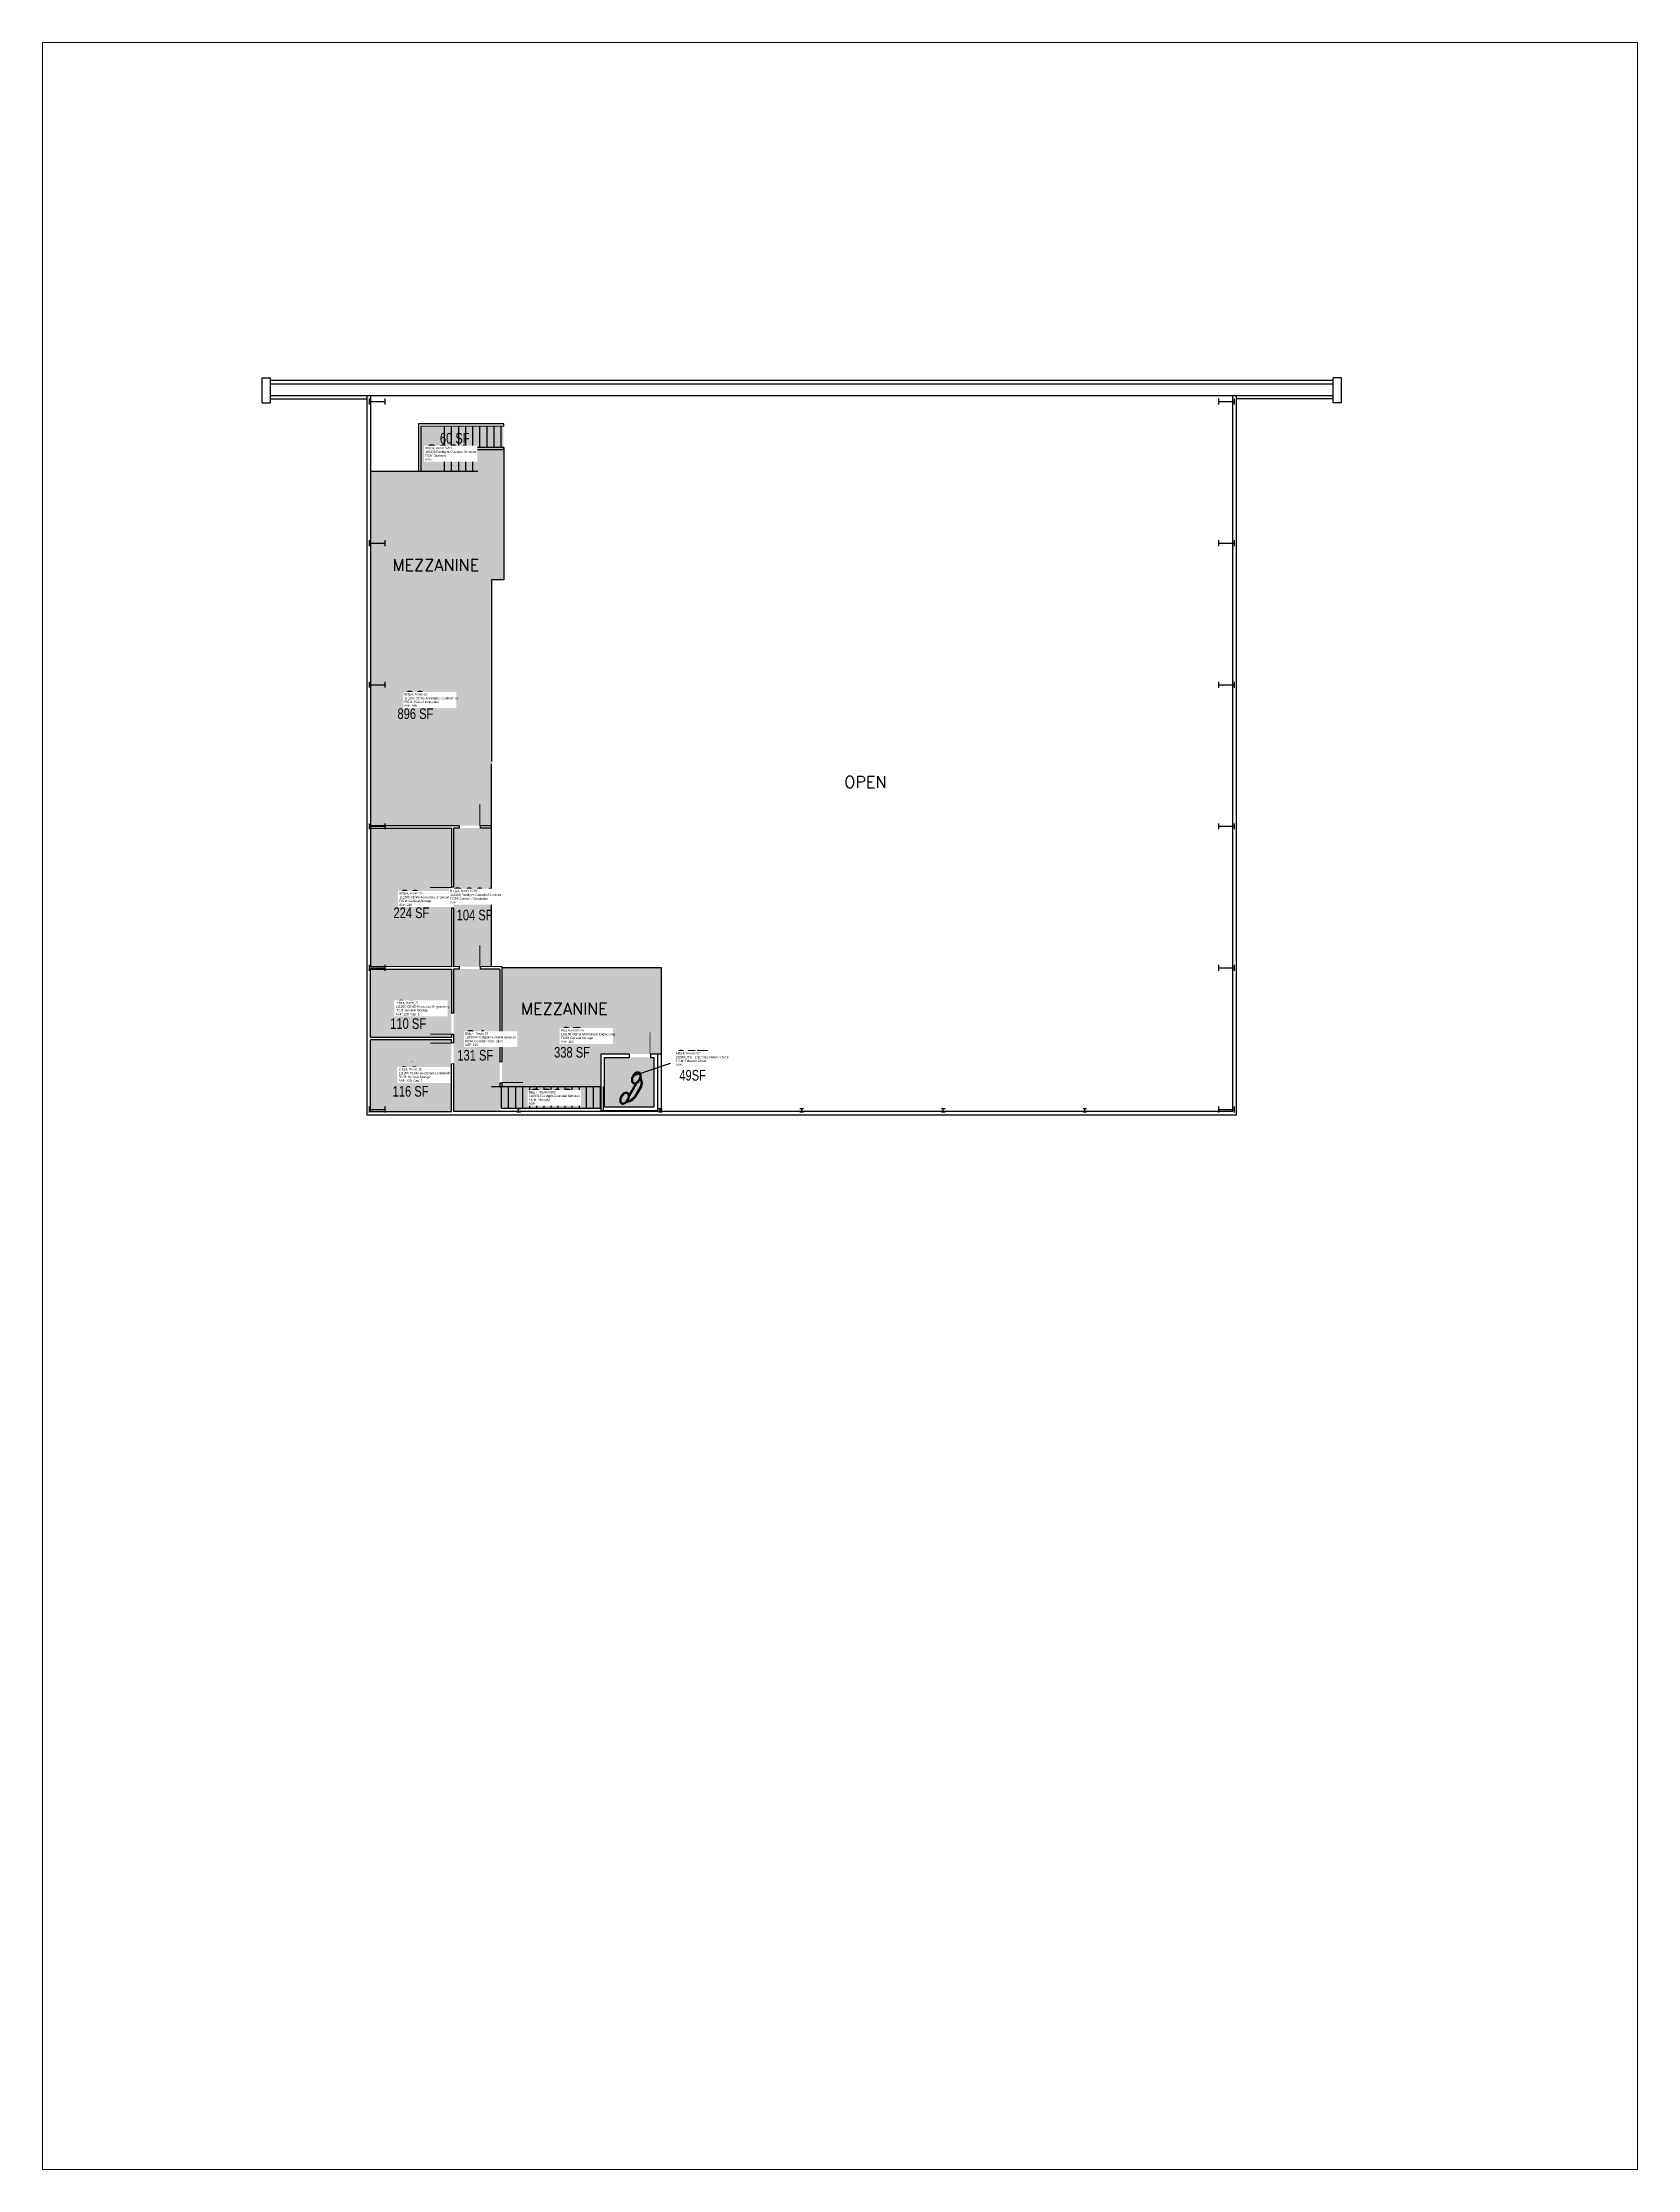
# Paper-space layout 'Layout1' of a CAD drawing. Header units: inches. Extents: x 0.5 to 8, y 0.5 to 10.5.
# The model-space entities are those that its viewports show. They can reach past a viewport. Long polylines and large blocks are cut down to what shows.
import ezdxf
from ezdxf.enums import TextEntityAlignment as Align

# ---------------------------------------------------------------- set-up
doc = ezdxf.new("R2010")
doc.units = ezdxf.units.IN
doc.header["$LTSCALE"] = 10
doc.header["$MEASUREMENT"] = 0
doc.layers.get('0').update_dxf_attribs({"linetype": 'CONTINUOUS'})
for name, color, linetype in [('A-COLS', 5, 'CONTINUOUS'), ('A-DOOR', 2, 'CONTINUOUS'), ('A-FLOR', 3, 'CONTINUOUS'), ('A-IDEN-ICON', 4, 'CONTINUOUS'), ('A-IDEN-RNUM', 7, 'CONTINUOUS'), ('A-IDEN-SNUM', 4, 'CONTINUOUS'), ('A-IDEN-TEXT', 4, 'CONTINUOUS'), ('A-IDEN-VNUM', 4, 'CONTINUOUS'), ('A-WALL', 5, 'CONTINUOUS'), ('AREA-TEXT', 3, 'CONTINUOUS'), ('Rooms-Category-Color', 7, 'CONTINUOUS'), ('Rooms-College-Color', 7, 'CONTINUOUS'), ('Rooms-Department-Color', 7, 'CONTINUOUS'), ('Rooms-Division-Color', 7, 'CONTINUOUS'), ('Rooms-Information', 7, 'CONTINUOUS')]:
    doc.layers.add(name, color=color, linetype=linetype)
doc.styles.add('CP_AREA', font='arial.ttf', dxfattribs={"height": 15})
doc.styles.add('CP_ROOMSNUMBER', font='arial.ttf', dxfattribs={"height": 1})
doc.styles.add('CP_ROOMVNUMBER', font='arial.ttf', dxfattribs={"width": 0.85, "height": 0.075})
doc.styles.add('TEXT', font='ROMAND')

# ---------------------------------------------------------------- blocks, each defined once
blk = doc.blocks.new('COLUMN')
for p, q in [((-0.5, -0.5), (-0.5, 0.5)), ((-0.5, 0), (0.5, 0)), ((0.5, 0.5), (0.5, -0.5))]:
    blk.add_line(p, q)
blk = doc.blocks.new('CPPHONE')
for p, q in [((0.01, 0.025), (-0.02, -0.025)), ((0.017, 0.028), (-0.018, -0.033))]:
    blk.add_line(p, q)
for points in [[(0.036, 0.057), (0.042, 0.031), (0.038, 0.011), (0.008, -0.041), (-0.008, -0.056), (-0.034, -0.064)], [(0.033, 0.047), (0.037, 0.031), (0.033, 0.013), (0.004, -0.038), (-0.011, -0.051), (-0.026, -0.057)]]:
    blk.add_lwpolyline(points)
for points in [[(0.029, 0.079, 0.139889), (0.022, 0.08, 0.107118), (0.012, 0.078, 0.079812), (0.004, 0.072, 0.067459), (-0.003, 0.063, 0.067459), (-0.008, 0.051, 0.079812), (-0.009, 0.041, 0.107118), (-0.006, 0.032, 0.139889), (-0.001, 0.027, 0.139889), (0.006, 0.025, 0.107118), (0.015, 0.027, 0.079812), (0.024, 0.033, 0.067459), (0.031, 0.043, 0.067459), (0.036, 0.054, 0.079812), (0.037, 0.064, 0.107118), (0.034, 0.073, 0.139889)], [(0.026, 0.074, 0.139889), (0.022, 0.075, 0.107118), (0.014, 0.074, 0.079812), (0.007, 0.069, 0.067459), (0.001, 0.06, 0.067459), (-0.003, 0.05, 0.079812), (-0.004, 0.042, 0.107118), (-0.002, 0.034, 0.139889), (0.001, 0.031, 0.139889), (0.006, 0.03, 0.107118), (0.013, 0.032, 0.079812), (0.02, 0.037, 0.067459), (0.027, 0.045, 0.067459), (0.031, 0.055, 0.079812), (0.032, 0.064, 0.107118), (0.03, 0.071, 0.139889)], [(-0.026, -0.017, 0.139889), (-0.033, -0.015, 0.107118), (-0.043, -0.017, 0.079812), (-0.051, -0.023, 0.067459), (-0.058, -0.033, 0.067459), (-0.063, -0.044, 0.079812), (-0.064, -0.054, 0.107118), (-0.061, -0.063, 0.139889), (-0.056, -0.069, 0.139889), (-0.049, -0.07, 0.107118), (-0.04, -0.068, 0.079812), (-0.031, -0.062, 0.067459), (-0.024, -0.053, 0.067459), (-0.019, -0.041, 0.079812), (-0.018, -0.031, 0.107118), (-0.021, -0.022, 0.139889)], [(-0.029, -0.021, 0.139889), (-0.033, -0.02, 0.107118), (-0.041, -0.022, 0.079812), (-0.048, -0.027, 0.067459), (-0.054, -0.035, 0.067459), (-0.058, -0.045, 0.079812), (-0.059, -0.054, 0.107118), (-0.057, -0.061, 0.139889), (-0.054, -0.064, 0.139889), (-0.049, -0.065, 0.107118), (-0.042, -0.064, 0.079812), (-0.035, -0.059, 0.067459), (-0.028, -0.05, 0.067459), (-0.024, -0.04, 0.079812), (-0.023, -0.032, 0.107118), (-0.025, -0.024, 0.139889)]]:
    blk.add_lwpolyline(points, format="xyb", close=True)

msp = doc.modelspace()

# ---------------------------------------------------------------- hatches: boundary and pattern name
at = {"layer": 'Rooms-Category-Color', "true_color": 0xe3f498}
msp.add_hatch(color=61, dxfattribs=at).paths.add_polyline_path([(69199657.7, 27697274), (69200057.1, 27697723.1), (69200186.6, 27697607.9), (69200210.5, 27697634.8), (69200249.9, 27697599.8), (69200103.7, 27697435.4), (69200088, 27697449.4), (69199810.9, 27697137.7)])
at = {"layer": 'Rooms-Category-Color', "true_color": 0xadadad}
for points in [[(69200249.8, 27697601.2), (69200275.7, 27697630.4), (69200171.1, 27697723.4), (69200164.4, 27697715.9), (69200121.2, 27697667.3), (69200186.3, 27697609.5), (69200210.2, 27697636.4)], [(69199604.2, 27697001.7), (69199760.4, 27697177.3), (69199808.2, 27697134.8), (69199652, 27696959.2)], [(69199659.9, 27696946.9), (69199499.4, 27696766.4), (69199441.1, 27696818.2), (69199601.6, 27696998.7)], [(69199655.4, 27696684.5), (69199630.8, 27696656.9), (69199503, 27696770.5), (69199527.6, 27696798.2)], [(69199755.9, 27696661), (69199693.1, 27696716.8), (69199637.3, 27696654), (69199700.1, 27696598.2)]]:
    msp.add_hatch(color=253, dxfattribs=at).paths.add_polyline_path(points)
at = {"layer": 'Rooms-Category-Color', "true_color": 0xe3c5e1}
for points in [[(69199498.9, 27697095.4), (69199655, 27697271), (69199757.4, 27697179.9), (69199601.2, 27697004.3)], [(69199419.1, 27697005.7), (69199496.2, 27697092.4), (69199598.6, 27697001.3), (69199521.5, 27696914.7)], [(69199335.7, 27696911.9), (69199416.5, 27697002.7), (69199518.8, 27696911.7), (69199438.1, 27696820.9)], [(69199769, 27696657.3), (69199865.9, 27696766.3), (69199664.2, 27696945.7), (69199530.6, 27696795.5), (69199655.9, 27696684), (69199692.6, 27696725.3)]]:
    msp.add_hatch(color=254, dxfattribs=at).paths.add_polyline_path(points)
at = {"layer": 'Rooms-College-Color', "true_color": 0xadadad}
for points in [[(69199657.7, 27697274), (69200057.1, 27697723.1), (69200186.6, 27697607.9), (69200210.5, 27697634.8), (69200249.9, 27697599.8), (69200103.7, 27697435.4), (69200088, 27697449.4), (69199810.9, 27697137.7)], [(69200249.8, 27697601.2), (69200275.7, 27697630.4), (69200171.1, 27697723.4), (69200164.4, 27697715.9), (69200121.2, 27697667.3), (69200186.3, 27697609.5), (69200210.2, 27697636.4)], [(69199498.9, 27697095.4), (69199655, 27697271), (69199757.4, 27697179.9), (69199601.2, 27697004.3)], [(69199604.2, 27697001.7), (69199760.4, 27697177.3), (69199808.2, 27697134.8), (69199652, 27696959.2)], [(69199419.1, 27697005.7), (69199496.2, 27697092.4), (69199598.6, 27697001.3), (69199521.5, 27696914.7)], [(69199335.7, 27696911.9), (69199416.5, 27697002.7), (69199518.8, 27696911.7), (69199438.1, 27696820.9)], [(69199659.9, 27696946.9), (69199499.4, 27696766.4), (69199441.1, 27696818.2), (69199601.6, 27696998.7)], [(69199769, 27696657.3), (69199865.9, 27696766.3), (69199664.2, 27696945.7), (69199530.6, 27696795.5), (69199655.9, 27696684), (69199692.6, 27696725.3)], [(69199655.4, 27696684.5), (69199630.8, 27696656.9), (69199503, 27696770.5), (69199527.6, 27696798.2)], [(69199755.9, 27696661), (69199693.1, 27696716.8), (69199637.3, 27696654), (69199700.1, 27696598.2)]]:
    msp.add_hatch(color=253, dxfattribs=at).paths.add_polyline_path(points)
at = {"layer": 'Rooms-Department-Color', "true_color": 0x99d7b2}
for points in [[(69199657.7, 27697274), (69200057.1, 27697723.1), (69200186.6, 27697607.9), (69200210.5, 27697634.8), (69200249.9, 27697599.8), (69200103.7, 27697435.4), (69200088, 27697449.4), (69199810.9, 27697137.7)], [(69199498.9, 27697095.4), (69199655, 27697271), (69199757.4, 27697179.9), (69199601.2, 27697004.3)], [(69199419.1, 27697005.7), (69199496.2, 27697092.4), (69199598.6, 27697001.3), (69199521.5, 27696914.7)], [(69199335.7, 27696911.9), (69199416.5, 27697002.7), (69199518.8, 27696911.7), (69199438.1, 27696820.9)], [(69199769, 27696657.3), (69199865.9, 27696766.3), (69199664.2, 27696945.7), (69199530.6, 27696795.5), (69199655.9, 27696684), (69199692.6, 27696725.3)]]:
    msp.add_hatch(color=253, dxfattribs=at).paths.add_polyline_path(points)
at = {"layer": 'Rooms-Department-Color', "true_color": 0xacacac}
for points in [[(69200249.8, 27697601.2), (69200275.7, 27697630.4), (69200171.1, 27697723.4), (69200164.4, 27697715.9), (69200121.2, 27697667.3), (69200186.3, 27697609.5), (69200210.2, 27697636.4)], [(69199604.2, 27697001.7), (69199760.4, 27697177.3), (69199808.2, 27697134.8), (69199652, 27696959.2)], [(69199659.9, 27696946.9), (69199499.4, 27696766.4), (69199441.1, 27696818.2), (69199601.6, 27696998.7)], [(69199655.4, 27696684.5), (69199630.8, 27696656.9), (69199503, 27696770.5), (69199527.6, 27696798.2)], [(69199755.9, 27696661), (69199693.1, 27696716.8), (69199637.3, 27696654), (69199700.1, 27696598.2)]]:
    msp.add_hatch(color=253, dxfattribs=at).paths.add_polyline_path(points)
at = {"layer": 'Rooms-Division-Color', "true_color": 0x99d7b2}
for points in [[(69199657.7, 27697274), (69200057.1, 27697723.1), (69200186.6, 27697607.9), (69200210.5, 27697634.8), (69200249.9, 27697599.8), (69200103.7, 27697435.4), (69200088, 27697449.4), (69199810.9, 27697137.7)], [(69199498.9, 27697095.4), (69199655, 27697271), (69199757.4, 27697179.9), (69199601.2, 27697004.3)], [(69199419.1, 27697005.7), (69199496.2, 27697092.4), (69199598.6, 27697001.3), (69199521.5, 27696914.7)], [(69199335.7, 27696911.9), (69199416.5, 27697002.7), (69199518.8, 27696911.7), (69199438.1, 27696820.9)], [(69199769, 27696657.3), (69199865.9, 27696766.3), (69199664.2, 27696945.7), (69199530.6, 27696795.5), (69199655.9, 27696684), (69199692.6, 27696725.3)]]:
    msp.add_hatch(color=253, dxfattribs=at).paths.add_polyline_path(points)
at = {"layer": 'Rooms-Division-Color', "true_color": 0xadadad}
for points in [[(69200249.8, 27697601.2), (69200275.7, 27697630.4), (69200171.1, 27697723.4), (69200164.4, 27697715.9), (69200121.2, 27697667.3), (69200186.3, 27697609.5), (69200210.2, 27697636.4)], [(69199604.2, 27697001.7), (69199760.4, 27697177.3), (69199808.2, 27697134.8), (69199652, 27696959.2)], [(69199659.9, 27696946.9), (69199499.4, 27696766.4), (69199441.1, 27696818.2), (69199601.6, 27696998.7)], [(69199655.4, 27696684.5), (69199630.8, 27696656.9), (69199503, 27696770.5), (69199527.6, 27696798.2)], [(69199755.9, 27696661), (69199693.1, 27696716.8), (69199637.3, 27696654), (69199700.1, 27696598.2)]]:
    msp.add_hatch(color=253, dxfattribs=at).paths.add_polyline_path(points)

# ---------------------------------------------------------------- linework, layer by layer
at = {"layer": 'A-DOOR'}
for points in [[(69199796.1, 27697150.9, 1.5, 1.5, 0), (69199820, 27697177.8, 0, 0, 0), (69199819.5, 27697178.3, 0, 0, 0.414214), (69199768.8, 27697173.2, 0, 0, 0.414214)], [(69199690.4, 27697104.7, 1.5, 1.5, 0), (69199663.5, 27697128.6, 0, 0, 0), (69199663, 27697128, 0, 0, 0.414214), (69199668.1, 27697077.3, 0, 0, 0.414214)], [(69199637.3, 27696972.3, 1.5, 1.5, 0), (69199661.2, 27696999.2, 0, 0, 0), (69199660.7, 27696999.7, 0, 0, 0.414214), (69199610, 27696994.6, 0, 0, 0.414214)], [(69199525.3, 27696919, 1.5, 1.5, 0), (69199498.4, 27696942.9, 0, 0, 0), (69199498.9, 27696943.4, 0, 0, -0.414214), (69199549.9, 27696944.3, 0, 0, -0.414214)], [(69199515, 27696907.4, 1.5, 1.5, 0), (69199488.1, 27696931.3, 0, 0, 0), (69199487.6, 27696930.7, 0, 0, 0.414214), (69199492.7, 27696880, 0, 0, 0.414214)], [(69199755, 27696670.5, 1.5, 1.5, 0), (69199779, 27696697.4, 0, 0, 0), (69199778.4, 27696697.9, 0, 0, 0.414214), (69199727.7, 27696692.8, 0, 0, 0.414214)]]:
    msp.add_lwpolyline(points, format="xyseb", dxfattribs=at)
at = {"layer": 'A-DOOR', "elevation": 0}
msp.add_lwpolyline([(69199534.7, 27696800.9, 1.5, 1.5, 0), (69199561.6, 27696776.9, 0, 0, 0), (69199562.1, 27696777.5, 0, 0, 0.414214), (69199557, 27696828.2, 0, 0, 0.414214)], format="xyseb", dxfattribs=at)
at = {"layer": 'A-FLOR'}
for p, q in [((69201374.6, 27696748.8), (69200028, 27697946.3)), ((69201378.6, 27696753.3), (69200032, 27697950.8)), ((69200011.4, 27697927.6), (69200134, 27697818.6)), ((69201361.3, 27696733.8), (69200014.8, 27697931.3)), ((69200057.1, 27697723.1, 0), (69200193.1, 27697602.1, 0)), ((69200177.3, 27697669.7), (69200201.2, 27697696.6)), ((69200150.7, 27697639.8), (69200174.7, 27697666.7)), ((69200159.7, 27697631.8), (69200183.6, 27697658.7)), ((69200186.3, 27697661.7), (69200210.2, 27697688.6)), ((69200195.2, 27697653.7), (69200219.2, 27697680.6)), ((69200204.2, 27697645.7), (69200228.1, 27697672.6)), ((69200213.2, 27697637.8), (69200237.1, 27697664.7)), ((69200222.2, 27697629.8), (69200246.1, 27697656.7)), ((69200168.7, 27697623.8), (69200192.6, 27697650.7)), ((69200177.6, 27697615.9), (69200201.6, 27697642.8)), ((69200186.6, 27697607.9), (69200210.5, 27697634.8)), ((69200231.1, 27697621.8), (69200255, 27697648.7)), ((69200240.1, 27697613.9), (69200264, 27697640.8)), ((69200249.1, 27697605.9), (69200273, 27697632.8)), ((69200252.5, 27697602.8, 0), (69200103.7, 27697435.4, 0)), ((69200088, 27697449.4, 0), (69199883.3, 27697219.2, 0)), ((69200103.7, 27697435.4, 0), (69200088, 27697449.4, 0)), ((69199652, 27696959.2, 0), (69199880.6, 27697216.2, 0)), ((69199865.9, 27696766.3, 0), (69199664.2, 27696945.7, 0)), ((69201358, 27696730.1), (69201235.5, 27696839.1)), ((69199505.3, 27696768.5), (69199529.9, 27696796.2)), ((69199517.2, 27696807.5, 0), (69199655.9, 27696684, 0)), ((69199505.3, 27696768.5), (69199630.8, 27696656.9)), ((69199514.2, 27696760.5), (69199538.8, 27696788.2)), ((69199523.2, 27696752.6), (69199547.8, 27696780.2)), ((69199532.2, 27696744.6), (69199556.8, 27696772.2)), ((69199541.1, 27696736.6), (69199565.7, 27696764.3)), ((69199550.1, 27696728.6), (69199574.7, 27696756.3)), ((69199704.1, 27696584.3, 0), (69199865.9, 27696766.3, 0)), ((69199559.1, 27696720.7), (69199583.7, 27696748.3)), ((69199568, 27696712.7), (69199592.6, 27696740.3)), ((69199577, 27696704.7), (69199601.6, 27696732.4)), ((69199586, 27696696.7), (69199610.6, 27696724.4)), ((69199594.9, 27696688.8), (69199619.5, 27696716.4)), ((69199603.9, 27696680.8), (69199628.5, 27696708.4)), ((69199612.9, 27696672.8), (69199637.5, 27696700.5)), ((69199621.8, 27696664.8), (69199646.4, 27696692.5)), ((69199630.8, 27696656.9), (69199655.4, 27696684.5))]:
    msp.add_line(p, q, dxfattribs=at)
at = {"layer": 'A-IDEN-VNUM'}
msp.add_line((69199769.1, 27696635.2), (69199711.1, 27696659.6), dxfattribs=at)
at = {"layer": 'A-WALL'}
for p, q in [((69199996.7, 27697932), (69200024.6, 27697963.4)), ((69200007.1, 27697922.7), (69200035, 27697954.1)), ((69200024.6, 27697963.4), (69200035, 27697954.1)), ((69199996.7, 27697932), (69200007.1, 27697922.7)), ((69199327.2, 27696911.4, 0), (69200137.3, 27697822.3, 0)), ((69200141.8, 27697818.4, 0), (69199498.9, 27697095.4, 0)), ((69200170.8, 27697729, 0), (69200117.6, 27697669.3, 0)), ((69200279.1, 27697632.7, 0), (69200170.8, 27697729, 0)), ((69200171.1, 27697723.4, 0), (69200120.6, 27697666.6, 0)), ((69200276.5, 27697629.7, 0), (69200171.1, 27697723.4, 0)), ((69200174.1, 27697672.6, 0), (69200171.4, 27697669.6, 0)), ((69200249.9, 27697599.8, 0), (69200171.4, 27697669.6, 0)), ((69200252.5, 27697602.8, 0), (69200174.1, 27697672.6, 0)), ((69200276.5, 27697629.7, 0), (69200279.1, 27697632.7, 0)), ((69200249.9, 27697599.8, 0), (69200252.5, 27697602.8, 0)), ((69199655, 27697271, 0), (69199757.4, 27697179.9, 0)), ((69199769.8, 27697174.3, 0), (69199657.7, 27697274, 0)), ((69199757.4, 27697179.9, 0), (69199690.9, 27697105.2, 0)), ((69199693.9, 27697102.6, 0), (69199760.4, 27697177.3, 0)), ((69199767.1, 27697171.3, 0), (69199760.4, 27697177.3, 0)), ((69199769.8, 27697174.3), (69199767.1, 27697171.3)), ((69199796.7, 27697150.4), (69199794, 27697147.4)), ((69199810.9, 27697137.7, 0), (69199796.7, 27697150.4, 0)), ((69199808.2, 27697134.8, 0), (69199794, 27697147.4, 0)), ((69199419.1, 27697005.7, 0), (69199496.2, 27697092.4, 0)), ((69199496.2, 27697092.4, 0), (69199598.6, 27697001.3, 0)), ((69199601.2, 27697004.3, 0), (69199498.9, 27697095.4, 0)), ((69199667, 27697078.3, 0), (69199601.2, 27697004.3, 0)), ((69199670, 27697075.7), (69199667, 27697078.3)), ((69199693.9, 27697102.6), (69199690.9, 27697105.2)), ((69199604.2, 27697001.7, 0), (69199670, 27697075.7, 0)), ((69199521.5, 27696914.7, 0), (69199419.1, 27697005.7, 0)), ((69199335.7, 27696911.9, 0), (69199416.5, 27697002.7, 0)), ((69199518.8, 27696911.7, 0), (69199416.5, 27697002.7, 0)), ((69199598.6, 27697001.3, 0), (69199548.7, 27696945.3, 0)), ((69199551.7, 27696942.6, 0), (69199601.6, 27696998.7, 0)), ((69199608.3, 27696992.7, 0), (69199601.6, 27696998.7, 0)), ((69199611, 27696995.7, 0), (69199604.2, 27697001.7, 0)), ((69199611, 27696995.7), (69199608.3, 27696992.7)), ((69199637.9, 27696971.8), (69199635.2, 27696968.8)), ((69199665.5, 27696947.2, 0), (69199637.9, 27696971.8, 0)), ((69199551.7, 27696942.6), (69199548.7, 27696945.3)), ((69199659.9, 27696946.9, 0), (69199555.5, 27696829.5, 0)), ((69199558.5, 27696826.9, 0), (69199665.5, 27696947.2, 0)), ((69199659.9, 27696946.9, 0), (69199635.2, 27696968.8, 0)), ((69200428.7, 27695931.9, 0), (69199327.2, 27696911.4, 0)), ((69199335.7, 27696911.9, 0), (69199438.1, 27696820.9, 0)), ((69199515.5, 27696907.9, 0), (69199518.8, 27696911.7, 0)), ((69199518.5, 27696905.3), (69199515.5, 27696907.9)), ((69199518.5, 27696905.3, 0), (69199527.8, 27696915.7, 0)), ((69199524.8, 27696918.4, 0), (69199521.5, 27696914.7, 0)), ((69199527.8, 27696915.7), (69199524.8, 27696918.4)), ((69199438.1, 27696820.9, 0), (69199491.6, 27696881, 0)), ((69199441.1, 27696818.2, 0), (69199494.6, 27696878.4, 0)), ((69199494.6, 27696878.4), (69199491.6, 27696881)), ((69199555.5, 27696829.5, 0), (69199558.5, 27696826.9, 0)), ((69200428.2, 27695940.4, 0), (69201234.3, 27696846.8, 0)), ((69200428.7, 27695931.9, 0), (69201238.8, 27696842.8, 0)), ((69200428.2, 27695940.4, 0), (69199441.1, 27696818.2, 0)), ((69199531.6, 27696802.6, 0), (69199527.6, 27696798.2, 0)), ((69199530.6, 27696795.5, 0), (69199534.6, 27696800, 0)), ((69199531.6, 27696802.6, 0), (69199534.6, 27696800, 0)), ((69201353.7, 27696725.3), (69201381.6, 27696756.6)), ((69201392.1, 27696747.3), (69201381.6, 27696756.6)), ((69199628.8, 27696653.5), (69199692.6, 27696725.3)), ((69199637.3, 27696654), (69199693.1, 27696716.8)), ((69199692.6, 27696725.3), (69199728.3, 27696693.5)), ((69199693.1, 27696716.8), (69199724.4, 27696689)), ((69201364.1, 27696715.9), (69201353.7, 27696725.3)), ((69201364.1, 27696715.9), (69201392.1, 27696747.3)), ((69199630.9, 27696649.4, 0), (69199659.1, 27696681.2, 0)), ((69199728.3, 27696693.5), (69199724.4, 27696689)), ((69199628.8, 27696653.5), (69199700.6, 27696589.7)), ((69199637.3, 27696654), (69199700.1, 27696598.2)), ((69199700.1, 27696598.2), (69199755.9, 27696661)), ((69199700.6, 27696589.7), (69199764.4, 27696661.5)), ((69199755.2, 27696669.6), (69199751.3, 27696665.1)), ((69199751.3, 27696665.1), (69199755.9, 27696661)), ((69199755.2, 27696669.6), (69199764.4, 27696661.5)), ((69199764.4, 27696661.5), (69199769, 27696657.3))]:
    msp.add_line(p, q, dxfattribs=at)

# ---------------------------------------------------------------- block references
at = {"layer": 'A-COLS'}
for p, xscale, yscale, zscale, rotation in [((69200143.7, 27697803.9), 25.99999999813735, 9.999999995133361, 25.99999999813735, 318.3538051008955), ((69199984.2, 27697624.6), 25.99999999813735, 9.999999995133361, 25.99999999813735, 318.3538051008955), ((69199824.7, 27697445.3), 25.99999999813735, 9.999999995133361, 25.99999999813735, 318.3538051008955), ((69199665.2, 27697265.9), 25.99999999813735, 9.999999995133361, 25.99999999813735, 318.3538051008955), ((69199505.8, 27697086.6), 25.99999999813735, 9.999999995133361, 25.99999999813735, 318.3538051008955), ((69199346.3, 27696907.2), 25.99999999813735, 9.999999995133361, 25.99999999813735, 318.3538051008955), ((69201219.8, 27696847), 25.99999999813735, 9.999999995133361, 25.99999999813735, 318.3538051008955), ((69199524.6, 27696746.6), 6, 6, 6, 48.35380507626741), ((69201060.3, 27696667.7), 25.99999999813735, 9.999999995133361, 25.99999999813735, 318.3538051008955), ((69199704, 27696587.1), 6, 6, 6, 48.35380507626741), ((69200900.8, 27696488.3), 25.99999999813735, 9.999999995133361, 25.99999999813735, 318.3538051008955), ((69199883.3, 27696427.6), 6, 6, 6, 48.35380507626741), ((69200741.3, 27696309), 25.99999999813735, 9.999999995133361, 25.99999999813735, 318.3538051008955), ((69200062.6, 27696268.2), 6, 6, 6, 48.35380507626741), ((69200581.8, 27696129.7), 25.99999999813735, 9.999999995133361, 25.99999999813735, 318.3538051008955), ((69200242, 27696108.7), 6, 6, 6, 48.35380507626741), ((69200422.3, 27695950.3), 25.99999999813735, 9.999999995133361, 25.99999999813735, 318.3538051008955)]:
    msp.add_blockref('COLUMN', p, dxfattribs=dict(at, xscale=xscale, yscale=yscale, zscale=zscale, rotation=rotation))
at = {"layer": 'A-IDEN-ICON', "xscale": 360.0000000025632, "yscale": 360.0000000025632, "zscale": 360.0000000025632, "rotation": 318.35}
msp.add_blockref('CPPHONE', (69199693.7, 27696644.3), dxfattribs=at)

# ---------------------------------------------------------------- texts
at = {"layer": 'A-IDEN-RNUM', "style": 'CP_ROOMSNUMBER'}
for s, p in [('S201-00', (69200179.8, 27697659.2)), ('0023-00', (69199856.6, 27697384.8)), ('0022-00', (69199632, 27697132.2)), ('C201-00', (69199707.2, 27697071.1)), ('0021-00', (69199512.4, 27696997.7)), ('0020-00', (69199443.8, 27696928.4)), ('0024-00', (69199551.5, 27696886.7)), ('0025-00', (69199695.5, 27696834.9)), ('S202-00', (69199582.3, 27696728.4)), ('0025-T0', (69199718.2, 27696665.5))]:
    msp.add_text(s, height=0.36, rotation=318.35, dxfattribs=at).set_placement(p, align=Align.MIDDLE)
at = {"layer": 'A-IDEN-SNUM', "style": 'CP_ROOMSNUMBER'}
for s, p in [('0040S20100', (69200179.8, 27697659.2)), ('0040002300', (69199856.6, 27697384.8)), ('0040002200', (69199632, 27697132.2)), ('0040C20100', (69199707.2, 27697071.1)), ('0040002100', (69199512.4, 27696997.7)), ('0040002000', (69199443.8, 27696928.4)), ('0040002400', (69199551.5, 27696886.7)), ('0040002500', (69199695.5, 27696834.9)), ('0040S20200', (69199582.3, 27696728.4)), ('00400025T0', (69199718.2, 27696665.5))]:
    msp.add_text(s, height=0.36, rotation=318.35, dxfattribs=at).set_placement(p, align=Align.MIDDLE)
at = {"layer": 'A-IDEN-TEXT', "style": 'TEXT'}
for s, p in [('MEZZANINE', (69199972.1, 27697572.2)), ('MEZZANINE', (69199635.3, 27696865.3)), ('OPEN', (69200300.3, 27696788.2))]:
    msp.add_text(s, height=20, rotation=318.35, dxfattribs=at).set_placement(p)
at = {"layer": 'A-IDEN-VNUM', "style": 'CP_ROOMVNUMBER', "width": 0.85}
for s, p in [('S201', (69200175.2, 27697660.3)), ('23', (69199856.6, 27697384.8)), ('22', (69199626, 27697138.4)), ('C201', (69199708.5, 27697070.3)), ('21', (69199497.4, 27697003.1)), ('20', (69199426.2, 27696915.5)), ('24', (69199551.5, 27696886.7)), ('25', (69199676.4, 27696782.7)), ('S202', (69199580.8, 27696727.6)), ('25T', (69199803.3, 27696617.7))]:
    msp.add_text(s, height=27, rotation=318.3538, dxfattribs=at).set_placement(p, align=Align.MIDDLE_CENTER)
at = {"layer": 'AREA-TEXT', "style": 'CP_AREA', "width": 0.75}
for s, p in [('60 SF', (69200200.7, 27697670)), ('896 SF', (69199840.6, 27697365.4)), ('224 SF', (69199611.2, 27697117.7)), ('104 SF', (69199688.8, 27697043.7)), ('110 SF', (69199482.3, 27696981)), ('116 SF', (69199409.1, 27696892.5)), ('131 SF', (69199531.7, 27696865.3)), ('338 SF', (69199657.6, 27696760)), ('44 SF', (69199579.2, 27696727.5)), ('49SF', (69199784.5, 27696595))]:
    msp.add_text(s, height=18, rotation=318.3538, dxfattribs=at).set_placement(p, align=Align.MIDDLE_CENTER)

# ---------------------------------------------------------------- next in the draw order: texts
at = {"layer": 'Rooms-Information', "char_height": 3.857, "width": 86.4, "attachment_point": 7, "rotation": 318.3538, "style": 'CP_ROOMVNUMBER', "bg_fill": 3, "box_fill_scale": 1.5, "bg_fill_color": 256, "bg_fill_true_color": 13158600, "bg_fill_transparency": 0}
for s, insert in [('Bldg.4, Room S201^M^J128300-FacMgmt-Custodial Services^M^JFICM: Stairway^M^JASF: ', (69200138.2, 27697675.1)), ('Bldg.4, Room 23^M^J111200-CENG-Aerospace Engineering^M^JFICM: Special Instruction^M^JASF: 895', (69199834.3, 27697386.6)), ('Bldg.4, Room 22^M^J111200-CENG-Aerospace Engineering^M^JFICM: General Storage^M^JASF: 240', (69199603.7, 27697140.1)), ('Bldg.4, Room 21^M^J111200-CENG-Aerospace Engineering^M^JFICM: General Storage^M^JASF: 120, Cap: 1', (69199475.1, 27697004.9)), ('Bldg.4, Room 24^M^J128300-FacMgmt-Custodial Services^M^JFICM: Corridor / Circulation^M^JASF: 120', (69199529.2, 27696888.4)), ('Bldg.4, Room 25^M^J110100-CENG-Mechanical Engineering^M^JFICM: General Storage^M^JASF: 405', (69199654.1, 27696784.5)), ('Bldg.4, Room S202^M^J128300-FacMgmt-Custodial Services^M^JFICM: Stairway^M^JASF: ', (69199543.8, 27696742.4)), ('Bldg.4, Room 25T^M^J132900-ITS - Enterprise Network Svcs^M^JFICM: Telecom Closet^M^JASF: ', (69199773.7, 27696626))]:
    msp.add_mtext(s, dxfattribs=dict(at, insert=insert))

# ---------------------------------------------------------------- next in the draw order: texts
for s, insert in [('Bldg.4, Room C201^M^J128300-FacMgmt-Custodial Services^M^JFICM: Corridor / Circulation^M^JASF: ', (69199670.9, 27697085.7)), ('Bldg.4, Room 20^M^J111200-CENG-Aerospace Engineering^M^JFICM: General Storage^M^JASF: 120, Cap: 1', (69199403.9, 27696917.2))]:
    msp.add_mtext(s, dxfattribs=dict(at, insert=insert))

psp = doc.layouts.get("Layout1")

# ---------------------------------------------------------------- viewports
at = {"layer": '0', "view_target_point": (1201.792, 719.75), "view_twist_angle": 41.64619490408}
psp.add_viewport(center=(4.222, 5.506), size=(7.512, 10.0157), view_center_point=(33305049.872, 66680497.142), view_height=3605.6579, dxfattribs=at)

doc.saveas('drawing.dxf')
